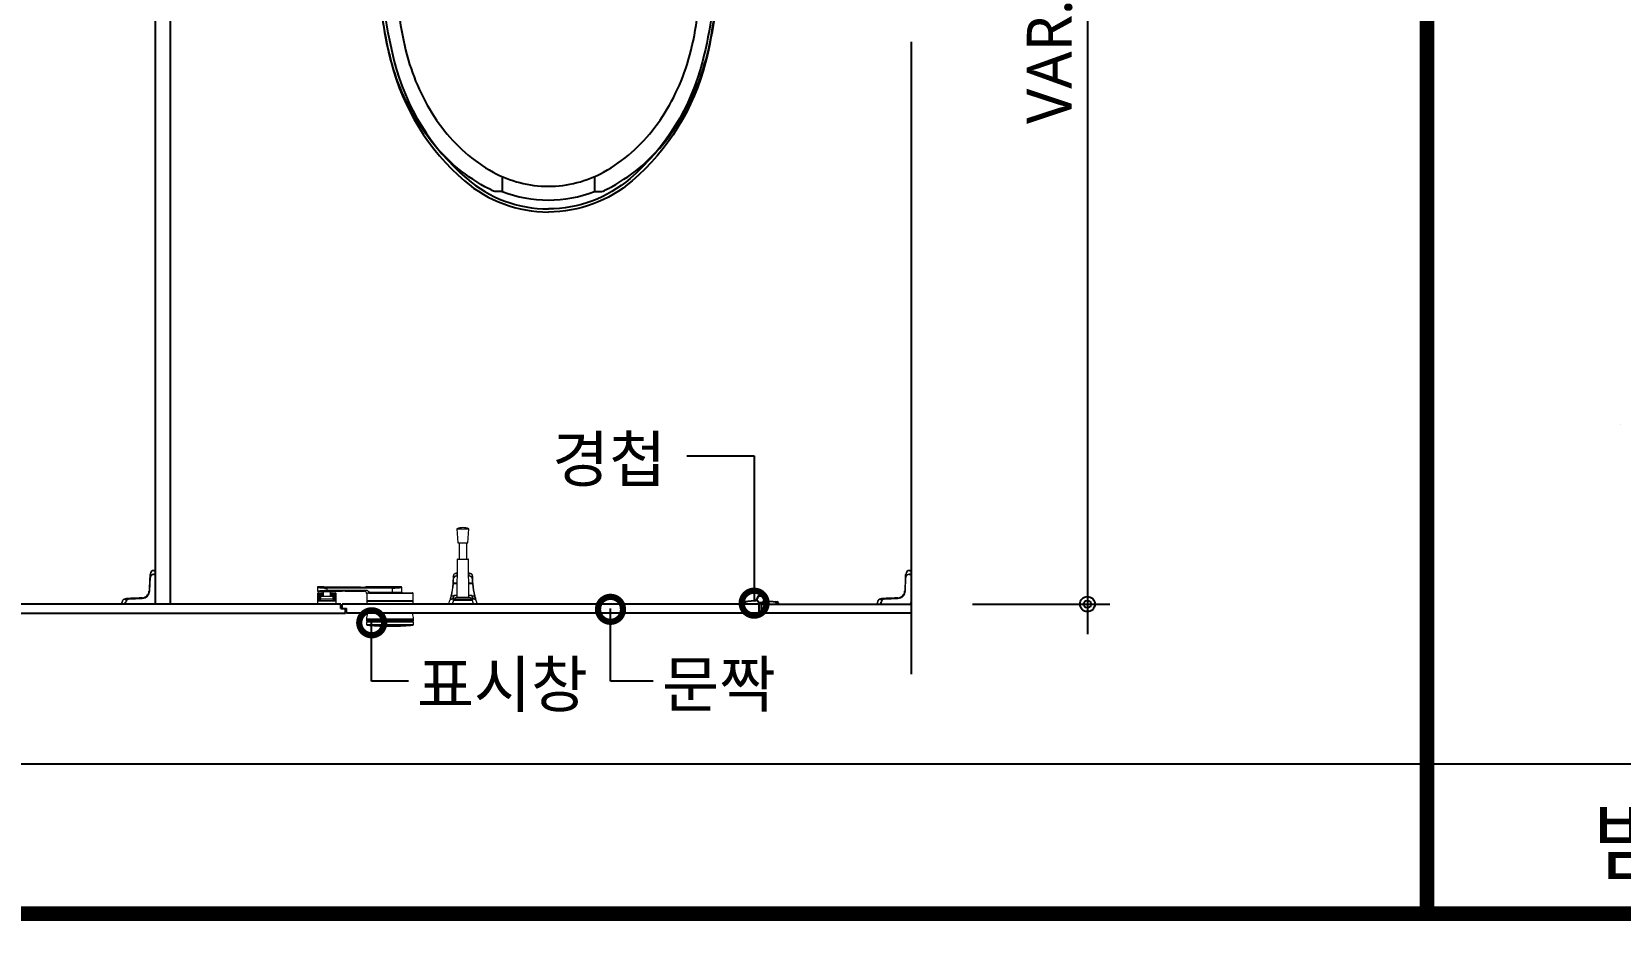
# Model space of a CAD drawing. Extents: x -256 to 8104, y -176 to 5714.
# Drawn here: x 3633 to 4694, y 2764 to 3359 of the extents above; entities that cross this region are included whole.
import ezdxf
from ezdxf.enums import TextEntityAlignment as Align

# ---------------------------------------------------------------- set-up
doc = ezdxf.new("R2010")
doc.units = 0
doc.header["$LTSCALE"] = 30
doc.layers.get('0').update_dxf_attribs({"linetype": 'CONTINUOUS'})
doc.layers.get('DEFPOINTS').update_dxf_attribs({"linetype": 'CONTINUOUS'})
for name, color, linetype in [('0_toilet', 6, 'CONTINUOUS'), ('DIM', 7, 'CONTINUOUS'), ('HAT', 8, 'CONTINUOUS'), ('TIT', 3, 'CONTINUOUS'), ('경첩', 4, 'CONTINUOUS'), ('문자', 3, 'CONTINUOUS'), ('부자재', 4, 'CONTINUOUS'), ('옷걸이', 4, 'CONTINUOUS'), ('잠금쇠(회전형)', 4, 'CONTINUOUS'), ('치수', 1, 'CONTINUOUS'), ('해치', 8, 'CONTINUOUS')]:
    doc.layers.add(name, color=color, linetype=linetype)
doc.styles.add('돋움', font='malgun.ttf')
doc.dimstyles.new('10', dxfattribs={"dimscale": 10, "dimtxt": 3, "dimasz": 1, "dimexe": 1.5, "dimexo": 2, "dimgap": 1, "dimtad": 1, "dimdec": 0, "dimlunit": 6, "dimtxsty": '돋움', "dimblk": 'DIMDOT', "dimcen": -1, "dimdle": 1.5, "dimclrt": 3, "dimazin": 3, "dimtfac": 1, "dimtdec": 0, "dimtix": 1, "dimtmove": 2, "dimatfit": 3, "dimldrblk": 'DIMDOT', "dimarcsym": 0})

# ---------------------------------------------------------------- blocks, each defined once
blk = doc.blocks.new('DIMDOT')
at = {"linetype": 'Continuous'}
blk.add_line((-2, 0), (2, 0), dxfattribs=at)
for radius in [0.5, 0.25]:
    blk.add_circle((0, 0), radius, dxfattribs=at)
blk = doc.blocks.new('*D885')
at = {"layer": 'DEFPOINTS', "color": 0}
for p in [(132596.8, -2988.8), (132596.8, -3713.8), (132693.7, -3713.8)]:
    blk.add_point(p, dxfattribs=at)
at = {"layer": 'DIM', "color": 0, "lineweight": -2, "ltscale": 10}
for p, q in [((132616.8, -2988.8), (132708.7, -2988.8)), ((132693.7, -2998.8), (132693.7, -3703.8)), ((132616.8, -3713.8), (132708.7, -3713.8))]:
    blk.add_line(p, q, dxfattribs=at)
at = {"layer": 'DIM', "color": 0, "lineweight": -2, "xscale": 10, "yscale": 10, "zscale": 10}
for p, rotation in [((132693.7, -2988.8), 90), ((132693.7, -3713.8), 270)]:
    blk.add_blockref('DIMDOT', p, dxfattribs=dict(at, rotation=rotation))
at = {"layer": 'DIM', "color": 3, "insert": (132668.5, -3351.3), "char_height": 30, "attachment_point": 5, "rotation": 90, "style": '돋움'}
blk.add_mtext('VAR.', dxfattribs=at)
blk = doc.blocks.new('_DOTSMALL')
at = {"color": 0, "linetype": 'ByBlock', "const_width": 0.5}
blk.add_lwpolyline([(-0.0625, 0, 1), (0.0625, 0, 1)], format="xyb", close=True, dxfattribs=at)
blk = doc.blocks.new('A$C63EC304E')
at = {"layer": '치수', "color": 1, "xscale": 2.5, "yscale": 2.5, "zscale": 2.5, "rotation": 234.3098741996962}
blk.add_blockref('_DOTSMALL', (0.312, 0.312), dxfattribs=at)
blk = doc.blocks.new('A$C2BC9653E')
at = {"layer": '치수', "xscale": 0.3333333333333333, "yscale": 0.3333333333333333, "zscale": 0.3333333333333333}
blk.add_blockref('A$C63EC304E', (0, 0), dxfattribs=at)
blk = doc.blocks.new('A$C7FC71301')
at = {"layer": '치수', "rotation": 180}
blk.add_blockref('A$C2BC9653E', (0.208, 0.208), dxfattribs=at)
blk = doc.blocks.new('A$C4A20372B')
at = {"layer": '치수'}
blk.add_blockref('A$C7FC71301', (0, 0), dxfattribs=at)
blk = doc.blocks.new('A$C566469F5')
at = {"layer": '치수'}
blk.add_blockref('A$C4A20372B', (0, 0), dxfattribs=at)
blk = doc.blocks.new('A$C7E317CD4')
at = {"layer": '해치', "xscale": 2, "yscale": 2, "zscale": 2}
blk.add_blockref('A$C566469F5', (0, 0), dxfattribs=at)
blk = doc.blocks.new('A$C601D7F27')
at = {"layer": '치수'}
blk.add_blockref('A$C7E317CD4', (0, 0), dxfattribs=at)
blk = doc.blocks.new('A$C38802C08')
at = {"layer": '치수'}
blk.add_blockref('A$C601D7F27', (0, 0), dxfattribs=at)
blk = doc.blocks.new('A$C10E41893')
at = {"layer": '부자재'}
for p, q in [((6.5, 0), (6.5, 196)), ((123.3, 196), (6.5, 196)), ((123.3, 192.5), (6.5, 192.5)), ((54.8, 0), (54.8, 177.5)), ((61.4, 0), (61.4, 177.5)), ((6.5, 0), (6.5, -196)), ((54.8, 0), (54.8, -177.5)), ((61.4, 0), (61.4, -177.5)), ((123.3, -192.5), (6.5, -192.5)), ((123.3, -196), (6.5, -196))]:
    blk.add_line(p, q, dxfattribs=at)
for points in [[(122.7, 196, -0.012538), (123.3, 196), (334.6, 190.3, -0.055395), (444.7, 175.1, -0.154276), (576.9, 93.3, -0.179504), (611.5, 0, -0.179504)], [(122.8, 192.5, -0.012538), (123.2, 192.5), (334.5, 186.8, -0.055395), (443.8, 171.7, -0.154276), (574.3, 91, -0.179504), (608, 0, -0.179504)], [(572, 51.4), (588.8, 51.4), (588.8, 59.6, 0.021185), (583.3, 70.7, 0.106084), (528.4, 133.7, 0.085733), (452.6, 172.4, 0.075373), (358.7, 186.6, 0.075373), (264.8, 172.4, 0.085733), (189, 133.7, 0.007337), (184.4, 130.1), (184.4, 122), (204.7, 122)], [(156.7, -72, 0.089162), (200.2, -118.7, 0.085733), (270.3, -154.5, 0.075373), (358.7, -167.9, 0.075373), (447.1, -154.5, 0.085733), (517.2, -118.7, 0.106084), (567, -61.6, 0.126931), (582.8, 0, 0.126931), (567, 61.6, 0.106084), (517.2, 118.7, 0.085733), (447.1, 154.5, 0.075373), (358.7, 167.9, 0.075373), (270.3, 154.5, 0.085733), (200.2, 118.7, 0.089162), (156.7, 72)], [(588.8, -51.4, 0.090214), (598.2, 0, 0.090214), (588.8, 51.4, 0.106084)], [(122.7, -196, 0.012538), (123.3, -196), (334.6, -190.3, 0.055395), (444.7, -175.1, 0.154276), (576.9, -93.3, 0.179504), (611.5, 0, 0.179504)], [(122.8, -192.5, 0.012538), (123.2, -192.5), (334.5, -186.8, 0.055395), (443.8, -171.7, 0.154276), (574.3, -91, 0.179504), (608, 0, 0.179504)], [(572, -51.4), (588.8, -51.4), (588.8, -59.6, -0.021185), (583.3, -70.7, -0.106084), (528.4, -133.7, -0.085733), (452.6, -172.4, -0.075373), (358.7, -186.6, -0.075373), (264.8, -172.4, -0.085733), (189, -133.7, -0.007337), (184.4, -130.1), (184.4, -122), (204.7, -122)]]:
    blk.add_lwpolyline(points, format="xyb", dxfattribs=at)
blk.add_lwpolyline([(138, -60.8), (119.3, -60.8), (119.3, -79.5), (156.7, -79.5), (156.7, -60.8), (138, -60.8), (147.3, -60.8), (147.3, 60.8), (138, 60.8), (156.7, 60.8), (156.7, 79.5), (119.3, 79.5), (119.3, 60.8), (138, 60.8), (138, -60.8), (119.3, -60.8)], dxfattribs=at)
for centre, start, end in [((39.8, 177.5), 0, 90), ((46.4, 177.5), 0, 90), ((39.8, -177.5), 270, 0), ((46.4, -177.5), 270, 0)]:
    blk.add_arc(centre, 15, start, end, dxfattribs=at)
blk = doc.blocks.new('CRAYON_33', base_point=(128355.6, -6689.9))
at = {"layer": '해치'}
h = blk.add_hatch(dxfattribs=at)
h.set_pattern_fill('AR-CONC', color=256, style=0)
h.set_pattern_definition([(50, (131595.11, -5125.81), (182.185, -15.939), [19.05, -209.55]), (355, (131595.11, -5125.81), (-35.243, 191.057), [15.24, -167.64]), (100.451, (131610.3, -5127.14), (146.943, 175.117), [16.19, -178.09]), (46.184, (131595.1, -5075.01), (271.079, -42.042), [28.575, -314.325]), (96.636, (131617.7, -5078.52), (237.404, 247.426), [24.285, -267.135]), (351.184, (131595.1, -5075), (237.405, 247.425), [22.86, -251.46]), (21, (131620.51, -5087.71), (151.615, -102.2655), [19.05, -209.55]), (326, (131620.51, -5087.71), (61.802, 184.188), [15.24, -167.64]), (71.4514, (131633.15, -5096.23), (213.416, 81.923), [16.19, -178.09]), (37.5, (131595.11, -5125.81), (3.0886, 84.555), [0, -165.608, 0, -170.18, 0, -168.275]), (7.5, (131595.11, -5125.81), (66.8197, 100.1806), [0, -97.028, 0, -161.798, 0, -64.135]), (327.5, (131538.47, -5125.81), (135.5906, -5.7287), [0, -63.5, 0, -198.12, 0, -262.89]), (317.5, (131513.07, -5125.81), (148.129, 25.4265), [0, -82.55, 0, -131.572, 0, -186.69])])
h.paths.add_polyline_path([(134074.7, -3692.1), (134074.7, -3589.1), (133024.5, -3589.1), (133024.5, -3692.1)])
blk.add_line((132575.8, -3338), (132575.8, -3760.5))
at = {"color": 8}
for p, q in [((130839.7, -3820.6), (132802.3, -3820.6)), ((132802.3, -3820.6), (134187.5, -3820.6))]:
    blk.add_line(p, q, dxfattribs=at)
at = {"color": 8, "const_width": 10}
for points in [[(132920.7, -3920.6), (132920.7, -1151.5)], [(128403, -3920.6), (134187.5, -3920.6)]]:
    blk.add_lwpolyline(points, dxfattribs=at)
at = {"layer": '0_toilet'}
for p, q in [((132070.7, -2988.8), (132070.7, -3713.8)), ((132080.8, -3713.8), (132080.8, -2988.8)), ((132194.8, -3713.8), (131965.8, -3713.8)), ((132194.8, -3716.8), (132194.8, -3713.8)), ((132474.4, -3713.8), (132195.5, -3713.8)), ((132195.5, -3716.8), (132195.5, -3713.8)), ((132474.4, -3719.8), (132474.4, -3713.8)), ((132475.9, -3713.8), (132575.8, -3713.8)), ((132475.9, -3719.8), (132475.9, -3713.8)), ((131965.8, -3719.8), (132197.8, -3719.8)), ((132194.8, -3716.8), (132198.5, -3716.8)), ((132197.8, -3719.8), (132197.8, -3716.8)), ((132198.5, -3719.8), (132198.5, -3716.8)), ((132474.4, -3719.8), (132198.5, -3719.8)), ((132575.8, -3719.8), (132475.9, -3719.8))]:
    blk.add_line(p, q, dxfattribs=at)
at = {"layer": '경첩', "color": 4, "linetype": 'Continuous', "lineweight": 15}
for p, q in [((132067, -3694.6), (132066.8, -3697.3)), ((132067, -3694.6), (132067.2, -3694.9)), ((132067.3, -3693.5), (132067.1, -3696)), ((132067.1, -3694), (132067.2, -3694.2)), ((132067.4, -3695), (132067.5, -3693.5)), ((132069.5, -3693.8), (132069.5, -3693.7)), ((132069.5, -3693.7), (132070.7, -3693.7)), ((132069.5, -3693.8), (132069.5, -3694)), ((132070.7, -3693.8), (132069.5, -3693.8)), ((132069.5, -3694), (132070.7, -3694)), ((132069.6, -3691.5), (132069.6, -3691.3)), ((132070.7, -3691.3), (132069.6, -3691.3)), ((132069.6, -3691.5), (132070.7, -3691.5)), ((132070.7, -3691.5), (132070.7, -3691.3)), ((132070.7, -3693.7), (132070.7, -3691.5)), ((132070.7, -3694), (132070.7, -3693.8)), ((132070.7, -3694), (132070.7, -3712.3)), ((132572, -3694.6), (132571.9, -3697.3)), ((132572, -3694.6), (132572.2, -3694.9)), ((132572.1, -3694), (132572.3, -3694.2)), ((132572.3, -3693.5), (132572.2, -3696)), ((132572.5, -3695), (132572.6, -3693.5)), ((132574.5, -3693.8), (132574.5, -3693.7)), ((132574.5, -3693.7), (132575.8, -3693.7)), ((132574.5, -3693.8), (132574.5, -3694)), ((132575.8, -3693.8), (132574.5, -3693.8)), ((132574.5, -3694), (132575.8, -3694)), ((132574.7, -3691.5), (132574.7, -3691.3)), ((132575.8, -3691.3), (132574.7, -3691.3)), ((132574.7, -3691.5), (132575.8, -3691.5)), ((132575.8, -3691.5), (132575.8, -3691.3)), ((132575.8, -3693.7), (132575.8, -3691.5)), ((132575.8, -3694), (132575.8, -3693.8)), ((132575.8, -3694), (132575.8, -3712.3)), ((132066.6, -3702.9), (132066.5, -3703.8)), ((132066.5, -3703.8), (132066.8, -3704.1)), ((132066.5, -3703.8), (132066.5, -3703.9)), ((132066.5, -3703.9), (132066.8, -3704.2)), ((132066.5, -3703.9), (132066.5, -3704.3)), ((132066.5, -3704.3), (132066.7, -3704.5)), ((132066.5, -3704.3), (132066.5, -3704.4)), ((132066.5, -3704.4), (132066.7, -3704.6)), ((132066.5, -3704.4), (132066.5, -3705)), ((132066.5, -3705.3), (132066.7, -3705.5)), ((132066.7, -3699.4), (132066.6, -3702.2)), ((132066.6, -3702.2), (132066.8, -3702.5)), ((132066.6, -3702.2), (132066.8, -3702.5)), ((132066.6, -3702.2), (132066.6, -3702.7)), ((132066.6, -3702.7), (132066.8, -3702.9)), ((132066.6, -3702.9), (132066.8, -3703.1)), ((132067.1, -3696), (132066.7, -3705)), ((132066.7, -3699.4), (132067, -3699.6)), ((132066.8, -3697.3), (132067.1, -3697.6)), ((132066.8, -3698), (132067, -3698.2)), ((132066.8, -3698.3), (132067, -3698.6)), ((132066.8, -3698.3), (132066.8, -3699)), ((132066.8, -3699), (132067, -3699.3)), ((132067, -3705), (132067.4, -3696)), ((132571.6, -3704.4), (132571.5, -3705)), ((132571.5, -3705.3), (132571.7, -3705.5)), ((132571.7, -3702.2), (132571.6, -3702.7)), ((132571.6, -3702.7), (132571.9, -3702.9)), ((132571.6, -3702.9), (132571.9, -3703.1)), ((132571.6, -3702.9), (132571.6, -3703.8)), ((132571.6, -3703.8), (132571.8, -3704.1)), ((132571.6, -3703.8), (132571.6, -3703.9)), ((132571.6, -3703.9), (132571.8, -3704.2)), ((132571.6, -3703.9), (132571.6, -3704.3)), ((132571.6, -3704.3), (132571.8, -3704.5)), ((132571.6, -3704.3), (132571.6, -3704.4)), ((132571.6, -3704.4), (132571.8, -3704.6)), ((132571.8, -3699.4), (132571.7, -3702.2)), ((132571.7, -3702.2), (132571.9, -3702.5)), ((132571.7, -3702.2), (132571.9, -3702.5)), ((132572.2, -3696), (132571.8, -3705)), ((132571.8, -3698), (132572.1, -3698.2)), ((132571.8, -3698.3), (132572.1, -3698.6)), ((132571.8, -3698.3), (132571.8, -3699)), ((132571.8, -3699), (132572, -3699.3)), ((132571.8, -3699.4), (132572, -3699.6)), ((132571.9, -3697.3), (132572.1, -3697.6)), ((132572, -3705), (132572.4, -3696)), ((132048.5, -3712.7), (132048.2, -3712.7)), ((132048.2, -3712.7), (132048.2, -3713.8)), ((132048.2, -3713.8), (132048.5, -3713.8)), ((132048.5, -3713.8), (132048.5, -3712.7)), ((132048.5, -3713.8), (132050.6, -3713.8)), ((132053, -3710.2), (132050.5, -3710.3)), ((132050.5, -3710.6), (132051.9, -3710.5)), ((132050.6, -3713.8), (132050.6, -3712.5)), ((132050.6, -3712.5), (132050.7, -3712.5)), ((132050.7, -3712.5), (132051, -3712.5)), ((132050.7, -3712.5), (132050.7, -3713.8)), ((132050.7, -3713.8), (132051, -3713.8)), ((132051, -3710.1), (132051.1, -3710)), ((132051, -3710.1), (132051.1, -3710.3)), ((132051, -3713.8), (132051, -3712.5)), ((132069.2, -3713.8), (132051, -3713.8)), ((132054.3, -3709.9), (132051.1, -3710)), ((132062, -3709.8), (132053, -3710.2)), ((132053, -3710.4), (132062, -3710)), ((132054.3, -3709.9), (132054.5, -3710.1)), ((132055, -3709.9), (132055.2, -3710.1)), ((132055.3, -3709.8), (132055.5, -3710.1)), ((132058.7, -3709.7), (132056, -3709.8)), ((132056, -3709.8), (132056.2, -3710)), ((132058.7, -3709.7), (132058.9, -3709.9)), ((132059.3, -3709.6), (132059.6, -3709.9)), ((132059.7, -3709.6), (132059.9, -3709.9)), ((132061.7, -3709.5), (132060.4, -3709.6)), ((132060.4, -3709.6), (132060.6, -3709.8)), ((132061.7, -3709.5), (132061.9, -3709.8)), ((132061.9, -3709.5), (132061.7, -3709.5)), ((132063, -3709.4), (132063.2, -3709.6)), ((132063.5, -3709.2), (132063.7, -3709.4)), ((132063.7, -3709.1), (132063.9, -3709.3)), ((132064.2, -3708.8), (132064.4, -3709)), ((132064.4, -3708.7), (132064.6, -3708.9)), ((132065.5, -3707.7), (132065.7, -3707.8)), ((132065.6, -3707.5), (132065.8, -3707.6)), ((132065.9, -3707), (132066.1, -3707.2)), ((132066, -3706.8), (132066.2, -3707)), ((132066.2, -3706.4), (132066.4, -3706.6)), ((132066.6, -3706.1), (132066.3, -3705.9)), ((132066.4, -3705.5), (132066.6, -3705.7)), ((132066.4, -3705.9), (132066.6, -3706.1)), ((132553.5, -3712.7), (132553.3, -3712.7)), ((132553.3, -3712.7), (132553.3, -3713.8)), ((132553.3, -3713.8), (132553.5, -3713.8)), ((132553.5, -3713.8), (132553.5, -3712.7)), ((132553.5, -3713.8), (132555.7, -3713.8)), ((132558, -3710.2), (132555.5, -3710.3)), ((132555.5, -3710.6), (132557, -3710.5)), ((132555.7, -3713.8), (132555.7, -3712.5)), ((132555.7, -3712.5), (132555.8, -3712.5)), ((132555.8, -3712.5), (132556, -3712.5)), ((132555.8, -3712.5), (132555.8, -3713.8)), ((132555.8, -3713.8), (132556, -3713.8)), ((132556, -3710.1), (132556.1, -3710)), ((132556, -3710.1), (132556.2, -3710.3)), ((132556, -3713.8), (132556, -3712.5)), ((132574.3, -3713.8), (132556, -3713.8)), ((132559.3, -3709.9), (132556.1, -3710)), ((132567, -3709.8), (132558, -3710.2)), ((132558, -3710.4), (132567, -3710)), ((132559.3, -3709.9), (132559.6, -3710.1)), ((132560, -3709.9), (132560.2, -3710.1)), ((132560.3, -3709.8), (132560.6, -3710.1)), ((132563.7, -3709.7), (132561, -3709.8)), ((132561, -3709.8), (132561.3, -3710)), ((132563.7, -3709.7), (132564, -3709.9)), ((132564.4, -3709.6), (132564.6, -3709.9)), ((132564.7, -3709.6), (132565, -3709.9)), ((132566.8, -3709.5), (132565.4, -3709.6)), ((132565.4, -3709.6), (132565.6, -3709.8)), ((132566.8, -3709.5), (132567, -3709.8)), ((132567, -3709.5), (132566.8, -3709.5)), ((132568, -3709.4), (132568.2, -3709.6)), ((132568.5, -3709.2), (132568.7, -3709.4)), ((132568.8, -3709.1), (132569, -3709.3)), ((132569.2, -3708.8), (132569.4, -3709)), ((132569.5, -3708.7), (132569.6, -3708.9)), ((132570.5, -3707.7), (132570.7, -3707.8)), ((132570.7, -3707.5), (132570.9, -3707.6)), ((132571, -3707), (132571.1, -3707.2)), ((132571.1, -3706.8), (132571.3, -3707)), ((132571.2, -3706.4), (132571.4, -3706.6)), ((132571.6, -3706.1), (132571.4, -3705.9)), ((132571.4, -3705.9), (132571.6, -3706.1)), ((132571.5, -3705.5), (132571.7, -3705.7))]:
    blk.add_line(p, q, dxfattribs=at)
at = {"layer": '경첩', "color": 4, "linetype": 'Continuous', "lineweight": 15, "flags": 128}
for points in [[(132067, -3694.1), (132067, -3694.1), (132067, -3694.1), (132067, -3694.1), (132067, -3694.1), (132067.1, -3694), (132067.1, -3694), (132067.1, -3694), (132067.1, -3694)], [(132067, -3694.1), (132067, -3694.2), (132067, -3694.3), (132067, -3694.5), (132067, -3694.6)], [(132067.5, -3693.5), (132067.5, -3693.5), (132067.4, -3693.5), (132067.4, -3693.5), (132067.3, -3693.5), (132067.3, -3693.5), (132067.3, -3693.5), (132067.3, -3693.5), (132067.3, -3693.5)], [(132572, -3694.1), (132572.1, -3694.1), (132572.1, -3694.1), (132572.1, -3694.1), (132572.1, -3694.1), (132572.1, -3694), (132572.1, -3694), (132572.1, -3694), (132572.1, -3694)], [(132572, -3694.1), (132572, -3694.2), (132572, -3694.3), (132572, -3694.5), (132572, -3694.6)], [(132572.6, -3693.5), (132572.5, -3693.5), (132572.5, -3693.5), (132572.4, -3693.5), (132572.4, -3693.5), (132572.4, -3693.5), (132572.3, -3693.5), (132572.3, -3693.5), (132572.3, -3693.5)], [(132066.5, -3705.3), (132066.4, -3705.4), (132066.4, -3705.5)], [(132066.6, -3702.2), (132066.6, -3702.2), (132066.6, -3702.2)], [(132066.6, -3702.7), (132066.6, -3702.7), (132066.6, -3702.8), (132066.6, -3702.9)], [(132066.7, -3705), (132066.7, -3705), (132066.7, -3705), (132066.8, -3705), (132066.8, -3705), (132066.8, -3705), (132066.9, -3705), (132066.9, -3705), (132067, -3705)], [(132066.8, -3697.3), (132066.8, -3697.5), (132066.8, -3697.6), (132066.8, -3697.7), (132066.8, -3697.8), (132066.8, -3697.9), (132066.8, -3698), (132066.8, -3698), (132066.8, -3698)], [(132067.1, -3696), (132067.1, -3696), (132067.2, -3696), (132067.2, -3696), (132067.2, -3696), (132067.3, -3696), (132067.3, -3696), (132067.3, -3696), (132067.4, -3696)], [(132571.5, -3705.3), (132571.5, -3705.4), (132571.5, -3705.5)], [(132571.6, -3702.7), (132571.6, -3702.7), (132571.6, -3702.8), (132571.6, -3702.9)], [(132571.7, -3702.2), (132571.7, -3702.2), (132571.7, -3702.2)], [(132571.9, -3697.3), (132571.9, -3697.5), (132571.9, -3697.6), (132571.9, -3697.7), (132571.9, -3697.8), (132571.9, -3697.9), (132571.9, -3698), (132571.8, -3698), (132571.8, -3698)], [(132571.8, -3705), (132571.8, -3705), (132571.8, -3705), (132571.8, -3705), (132571.8, -3705), (132571.9, -3705), (132571.9, -3705), (132572, -3705), (132572, -3705)], [(132572.2, -3696), (132572.2, -3696), (132572.2, -3696), (132572.2, -3696), (132572.3, -3696), (132572.3, -3696), (132572.3, -3696), (132572.4, -3696), (132572.4, -3696)], [(132050.5, -3710.6), (132050.5, -3710.5), (132050.5, -3710.5), (132050.5, -3710.4), (132050.5, -3710.4), (132050.5, -3710.4), (132050.5, -3710.3), (132050.5, -3710.3), (132050.5, -3710.3)], [(132053, -3710.2), (132053, -3710.2), (132053, -3710.2), (132053, -3710.2), (132053, -3710.3), (132053, -3710.3), (132053, -3710.3), (132053, -3710.4), (132053, -3710.4)], [(132055, -3709.9), (132054.9, -3709.9), (132054.9, -3709.9), (132054.8, -3709.9), (132054.8, -3709.9), (132054.7, -3709.9), (132054.5, -3709.9), (132054.4, -3709.9), (132054.3, -3709.9)], [(132056, -3709.8), (132055.9, -3709.8), (132055.7, -3709.8), (132055.6, -3709.8), (132055.5, -3709.8), (132055.5, -3709.8), (132055.4, -3709.8), (132055.3, -3709.8), (132055.3, -3709.8), (132055.3, -3709.8)], [(132059.3, -3709.6), (132059.3, -3709.6), (132059.3, -3709.6), (132059.2, -3709.6), (132059.1, -3709.7), (132059, -3709.7), (132058.9, -3709.7), (132058.8, -3709.7), (132058.7, -3709.7)], [(132060.4, -3709.6), (132060.2, -3709.6), (132060.1, -3709.6), (132060, -3709.6), (132059.9, -3709.6), (132059.8, -3709.6), (132059.7, -3709.6), (132059.7, -3709.6), (132059.7, -3709.6)], [(132062, -3709.8), (132062, -3709.8), (132062, -3709.8), (132062, -3709.8), (132062, -3709.8), (132062, -3709.9), (132062, -3709.9), (132062, -3710), (132062, -3710)], [(132066.4, -3705.9), (132066.4, -3705.9), (132066.4, -3705.9)], [(132555.5, -3710.6), (132555.5, -3710.5), (132555.5, -3710.5), (132555.5, -3710.4), (132555.5, -3710.4), (132555.5, -3710.4), (132555.5, -3710.3), (132555.5, -3710.3), (132555.5, -3710.3)], [(132558, -3710.2), (132558, -3710.2), (132558, -3710.2), (132558, -3710.2), (132558, -3710.3), (132558, -3710.3), (132558, -3710.3), (132558, -3710.4), (132558, -3710.4)], [(132560, -3709.9), (132560, -3709.9), (132560, -3709.9), (132559.9, -3709.9), (132559.8, -3709.9), (132559.7, -3709.9), (132559.6, -3709.9), (132559.5, -3709.9), (132559.3, -3709.9)], [(132561, -3709.8), (132560.9, -3709.8), (132560.8, -3709.8), (132560.7, -3709.8), (132560.6, -3709.8), (132560.5, -3709.8), (132560.4, -3709.8), (132560.4, -3709.8), (132560.4, -3709.8), (132560.3, -3709.8)], [(132564.4, -3709.6), (132564.4, -3709.6), (132564.3, -3709.6), (132564.3, -3709.6), (132564.2, -3709.7), (132564.1, -3709.7), (132564, -3709.7), (132563.9, -3709.7), (132563.7, -3709.7)], [(132565.4, -3709.6), (132565.3, -3709.6), (132565.1, -3709.6), (132565, -3709.6), (132564.9, -3709.6), (132564.8, -3709.6), (132564.8, -3709.6), (132564.7, -3709.6), (132564.7, -3709.6)], [(132567, -3709.8), (132567, -3709.8), (132567, -3709.8), (132567, -3709.8), (132567, -3709.8), (132567, -3709.9), (132567, -3709.9), (132567, -3710), (132567, -3710)], [(132571.4, -3705.9), (132571.4, -3705.9), (132571.4, -3705.9)]]:
    blk.add_lwpolyline(points, dxfattribs=at)
at = {"layer": '경첩', "color": 4, "linetype": 'Continuous', "lineweight": 15}
for centre, radius, start, end in [((132069.5, -3696.1), 2.35, 90, 177.3017), ((132069.6, -3693.6), 2.35, 90, 177.3017), ((132069.5, -3696.1), 2.1, 90, 177.3017), ((132069.6, -3693.6), 2.1, 90, 177.3017), ((132574.5, -3696.1), 2.35, 90, 177.3017), ((132574.7, -3693.6), 2.35, 90, 177.3017), ((132574.5, -3696.1), 2.1, 90, 177.3017), ((132574.7, -3693.6), 2.1, 90, 177.3017), ((132061.7, -3704.8), 5.25, 272.6983, 357.3017), ((132061.7, -3704.8), 5, 272.6983, 357.3017), ((132061.7, -3704.8), 4.75, 354.0912, 357.3017), ((132566.8, -3704.8), 5.25, 272.6983, 357.3017), ((132566.8, -3704.8), 5, 272.6983, 357.3017), ((132566.8, -3704.8), 4.75, 354.0912, 357.3017), ((132050.6, -3712.7), 2.35, 92.6983, 180), ((132050.6, -3712.7), 2.1, 92.6983, 180), ((132053.1, -3712.5), 2.35, 92.6983, 180), ((132053.1, -3712.5), 2.1, 92.6983, 180), ((132061.7, -3704.8), 4.75, 272.6983, 285), ((132061.7, -3704.8), 4.75, 284.9998, 291.7506), ((132061.7, -3704.8), 4.75, 294.9948, 301.2998), ((132061.7, -3704.8), 4.75, 301.2991, 304.3858), ((132061.7, -3704.8), 4.75, 304.3849, 322.5608), ((132061.7, -3704.8), 4.75, 322.5612, 325.6145), ((132061.7, -3704.8), 4.75, 325.6151, 331.8264), ((132061.7, -3704.8), 4.75, 335.0052, 340.234), ((132061.7, -3704.8), 4.75, 340.234, 346.7569), ((132061.7, -3704.8), 4.75, 346.8377, 351.3944), ((132069.2, -3712.3), 1.5, 270, 0), ((132555.6, -3712.7), 2.35, 92.6983, 180), ((132555.6, -3712.7), 2.1, 92.6983, 180), ((132558.1, -3712.5), 2.35, 92.6983, 180), ((132558.1, -3712.5), 2.1, 92.6983, 180), ((132566.8, -3704.8), 4.75, 272.6983, 285), ((132566.8, -3704.8), 4.75, 284.9998, 291.7506), ((132566.8, -3704.8), 4.75, 294.9948, 301.2998), ((132566.8, -3704.8), 4.75, 301.2991, 304.3858), ((132566.8, -3704.8), 4.75, 304.3849, 322.5608), ((132566.8, -3704.8), 4.75, 322.5612, 325.6145), ((132566.8, -3704.8), 4.75, 325.6151, 331.8264), ((132566.8, -3704.8), 4.75, 335.0052, 340.234), ((132566.8, -3704.8), 4.75, 340.234, 346.7569), ((132566.8, -3704.8), 4.75, 346.8377, 351.3944), ((132574.3, -3712.3), 1.5, 270, 0)]:
    blk.add_arc(centre, radius, start, end, dxfattribs=at)
at = {"layer": '부자재'}
for p, q in [((132463.7, -3712.9), (132463.7, -3713.8)), ((132474.4, -3713.8), (132463.7, -3713.8)), ((132471.5, -3711.7), (132464.3, -3712.2)), ((132465, -3712.7), (132465, -3713.8)), ((132475.2, -3713.2), (132475.2, -3714)), ((132475.4, -3714), (132475.2, -3714)), ((132475.4, -3713.2), (132475.4, -3714)), ((132475.9, -3713.8), (132486.9, -3713.8)), ((132475.9, -3713.8), (132475.9, -3713.8)), ((132478.2, -3711.6), (132486.3, -3712.2)), ((132485.6, -3712.7), (132485.6, -3713.8)), ((132486.9, -3712.9), (132486.9, -3713.8))]:
    blk.add_line(p, q, dxfattribs=at)
at = {"layer": '부자재', "color": 1}
blk.add_circle((132475.3, -3710.6), 2.34, dxfattribs=at)
at = {"layer": '부자재'}
for centre, radius, start, end in [((132464.4, -3712.9), 0.7, 101.7765, 181.6712), ((132465.8, -3712.9), 0.884, 113.4077, 164.5497), ((132471.4, -3710.4), 1.29, 272.9231, 352.4724), ((132475.3, -3710.6), 2.62, 270, 180), ((132475.7, -3714.8), 1.65, 102.5267, 141.5475), ((132474.9, -3714.8), 1.65, 43.1003, 77.4733), ((132475.4, -3710.9), 2.86, 280.084, 345.9792), ((132479.2, -3710.4), 1.29, 187.5276, 267.0769), ((132484.8, -3712.9), 0.884, 15.4503, 67.3004), ((132486.2, -3712.9), 0.7, 358.3288, 78.2235)]:
    blk.add_arc(centre, radius, start, end, dxfattribs=at)
at = {"layer": '옷걸이', "lineweight": 15}
for p, q in [((132272.3, -3663.4), (132273, -3672.9)), ((132272.3, -3663.4), (132280.3, -3663.4)), ((132273, -3672.9), (132279.5, -3672.9)), ((132273.8, -3672.9), (132273.8, -3683.8)), ((132278.8, -3683.8), (132278.8, -3672.9)), ((132279.5, -3672.9), (132280.3, -3663.4)), ((132272.5, -3684), (132272.3, -3709.3)), ((132280, -3684), (132272.5, -3684)), ((132272.8, -3683.8), (132276.3, -3683.8)), ((132276.3, -3683.8), (132279.8, -3683.8)), ((132280.3, -3709.3), (132280, -3684)), ((132272.5, -3693.2), (132272.4, -3693.2)), ((132272.4, -3693.2), (132272.4, -3693.3)), ((132272.5, -3693.3), (132272.4, -3693.3)), ((132272.4, -3694.8), (132272.4, -3695.1)), ((132272.4, -3694.8), (132272.5, -3694.8)), ((132280.2, -3693.2), (132280.1, -3693.2)), ((132280.2, -3693.3), (132280.1, -3693.3)), ((132280.1, -3694.8), (132280.2, -3694.8)), ((132280.2, -3693.2), (132280.2, -3693.3)), ((132280.2, -3694.8), (132280.2, -3695.1)), ((132270, -3699.5), (132272.4, -3699.5)), ((132272.4, -3700.3), (132270, -3700.3)), ((132272.5, -3695.1), (132272.4, -3695.1)), ((132280.2, -3695.1), (132280.1, -3695.1)), ((132280.2, -3699.5), (132282.6, -3699.5)), ((132282.6, -3700.3), (132280.2, -3700.3)), ((132266.8, -3713.8), (132267.6, -3711.2)), ((132269.2, -3713.8), (132266.8, -3713.8)), ((132267.6, -3711.2), (132267.6, -3711.2)), ((132267.6, -3711.2), (132267.6, -3711.2)), ((132268.6, -3710.4), (132268.5, -3710.5)), ((132270, -3708.4), (132268.6, -3708.4)), ((132270, -3708.4), (132268.6, -3708.4)), ((132268.6, -3710.5), (132268.6, -3710.5)), ((132284, -3710.5), (132268.6, -3710.5)), ((132270, -3711.3), (132269.2, -3713.8)), ((132283.4, -3713.8), (132269.2, -3713.8)), ((132270, -3708.9), (132270, -3708.4)), ((132270, -3711.3), (132270, -3710.6)), ((132270, -3710.6), (132282.6, -3710.6)), ((132282.6, -3711.3), (132270, -3711.3)), ((132281.1, -3709.3), (132271.5, -3709.3)), ((132284, -3708.4), (132282.6, -3708.4)), ((132282.6, -3708.4), (132282.6, -3708.9)), ((132284, -3708.4), (132282.6, -3708.4)), ((132282.6, -3711.3), (132282.6, -3710.6)), ((132283.4, -3713.8), (132282.6, -3711.3)), ((132285.8, -3713.8), (132283.4, -3713.8)), ((132284.1, -3710.5), (132284, -3710.4)), ((132284.1, -3710.5), (132284, -3710.4)), ((132284, -3710.5), (132284, -3710.5)), ((132285, -3711.2), (132285.8, -3713.8)), ((132285, -3711.2), (132285, -3711.2)), ((132285, -3711.2), (132285, -3711.2))]:
    blk.add_line(p, q, dxfattribs=at)
at = {"layer": '옷걸이', "lineweight": 15, "flags": 128}
for points in [[(132272.4, -3693.2), (132272.3, -3693.2), (132272, -3693.2), (132271.7, -3693.2), (132271.3, -3693.3), (132271, -3693.4), (132270.8, -3693.6), (132270.5, -3693.7), (132270.3, -3693.9), (132270.1, -3694.1), (132270, -3694.3), (132269.9, -3694.5), (132269.9, -3694.8), (132269.9, -3694.8)], [(132272.4, -3693.3), (132271.9, -3693.3), (132271.5, -3693.3), (132271.2, -3693.5), (132270.8, -3693.6), (132270.5, -3693.8), (132270.2, -3694), (132270.1, -3694.3), (132269.9, -3694.5), (132269.9, -3694.8), (132269.9, -3694.9)], [(132269.9, -3696.4), (132269.9, -3696.1), (132270, -3695.9), (132270.2, -3695.6), (132270.4, -3695.4), (132270.7, -3695.2), (132271.1, -3695), (132271.4, -3694.9), (132271.8, -3694.8), (132272.4, -3694.8)], [(132282.7, -3694.9), (132282.7, -3694.9), (132282.7, -3694.6), (132282.6, -3694.4), (132282.5, -3694.2), (132282.4, -3694), (132282.2, -3693.8), (132282, -3693.6), (132281.7, -3693.5), (132281.4, -3693.4), (132281.1, -3693.3), (132280.8, -3693.2), (132280.5, -3693.2), (132280.2, -3693.2)], [(132282.7, -3694.9), (132282.7, -3694.6), (132282.6, -3694.4), (132282.4, -3694.1), (132282.2, -3693.9), (132281.9, -3693.7), (132281.6, -3693.5), (132281.2, -3693.4), (132280.8, -3693.3), (132280.3, -3693.3), (132280.2, -3693.3)], [(132280.2, -3694.8), (132280.6, -3694.8), (132281, -3694.9), (132281.4, -3695), (132281.8, -3695.1), (132282.1, -3695.3), (132282.3, -3695.5), (132282.5, -3695.8), (132282.7, -3696), (132282.7, -3696.4)], [(132269.7, -3700.2), (132269.7, -3700.2), (132269.7, -3700.2), (132269.8, -3700.2), (132269.8, -3700.3), (132269.8, -3700.3), (132269.9, -3700.3), (132269.9, -3700.3), (132270, -3700.3)], [(132272.4, -3695.1), (132271.9, -3695.2), (132271.5, -3695.2), (132271.2, -3695.4), (132270.9, -3695.5), (132270.6, -3695.7), (132270.4, -3695.9), (132270.3, -3696.1), (132270.2, -3696.3), (132270.1, -3696.6)], [(132282.5, -3696.6), (132282.4, -3696.3), (132282.3, -3696), (132282.1, -3695.8), (132281.9, -3695.6), (132281.6, -3695.5), (132281.3, -3695.3), (132281, -3695.2), (132280.6, -3695.2), (132280.2, -3695.1)], [(132282.9, -3700.2), (132282.9, -3700.2), (132282.9, -3700.2), (132282.8, -3700.2), (132282.8, -3700.3), (132282.8, -3700.3), (132282.7, -3700.3), (132282.7, -3700.3), (132282.6, -3700.3)], [(132268.4, -3708.6), (132268.4, -3708.6), (132268.4, -3708.6)], [(132268.6, -3710.4), (132268.5, -3710.5), (132268.5, -3710.5)], [(132268.6, -3708.4), (132268.6, -3708.4), (132268.6, -3708.4)], [(132268.6, -3710.4), (132268.6, -3710.5), (132268.6, -3710.5)], [(132268.6, -3710.4), (132268.6, -3710.4), (132268.6, -3710.4)], [(132270.8, -3710.5), (132270.4, -3710.5), (132270.1, -3710.5), (132270.1, -3710.4), (132270.2, -3710.4), (132270.4, -3710.4), (132270.6, -3710.3)], [(132272.3, -3708), (132271.7, -3708), (132270.5, -3708.1)], [(132282.1, -3708.1), (132280.5, -3708), (132280.3, -3708)], [(132282, -3710.3), (132282.3, -3710.4), (132282.5, -3710.4), (132282.5, -3710.4), (132282.3, -3710.5), (132282, -3710.5), (132281.5, -3710.5)], [(132284, -3710.5), (132284, -3710.5), (132284, -3710.4)], [(132284, -3710.4), (132284, -3710.4), (132284, -3710.4)]]:
    blk.add_lwpolyline(points, dxfattribs=at)
at = {"layer": '옷걸이', "lineweight": 15}
for centre, radius, start, end in [((132276.3, -3673.7), 11, 68.7607, 111.2393), ((132272.8, -3684), 0.25, 90, 179.5), ((132279.8, -3684), 0.25, 0.5, 90), ((132217.1, -3694.4), 55.3, 359.6189, 1.2073), ((132335.5, -3694.4), 55.3, 178.7927, 180.3811), ((132217.1, -3696), 52.8, 346.2317, 355.4136), ((132217.1, -3696), 53, 346.5097, 355.4136), ((132217.1, -3696), 52.8, 355.4136, 356.451), ((132217.1, -3696), 52.8, 356.4511, 359.6096), ((132270, -3699.3), 0.23, 185.4574, 275.1888), ((132217.1, -3696), 52.8, 359.6096, 1.2369), ((132270.1, -3696.4), 0.227, 188.2087, 276.392), ((132217.1, -3696.2), 53, 356.4511, 359.6096), ((132236.1, -3696.9), 34.1, 354.2736, 355.5668), ((132282.5, -3696.4), 0.227, 263.608, 351.7913), ((132335.5, -3696.2), 53, 180.3904, 183.5489), ((132282.6, -3699.3), 0.23, 264.8112, 354.5426), ((132316.5, -3696.9), 34.1, 184.4333, 185.7264), ((132335.5, -3696), 53, 184.5864, 193.4903), ((132335.5, -3696), 52.8, 178.7631, 180.3904), ((132335.5, -3696), 52.8, 180.3904, 183.5489), ((132335.5, -3696), 52.8, 183.5489, 184.5865), ((132335.5, -3696), 52.8, 184.5864, 193.7683), ((132218.4, -3696.4), 51.5, 343.2376, 346.2577), ((132268.6, -3711.5), 1, 89.9937, 161.8081), ((132268.7, -3711.6), 1.17, 101.397, 160.6752), ((132218.8, -3696.2), 51.3, 343.5226, 346.2377), ((132268.6, -3708.6), 0.25, 90.2728, 166.2395), ((132268.6, -3708.7), 0.247, 89.2585, 165.9158), ((132268.1, -3708.3), 2.24, 284.8265, 3.5932), ((132268.2, -3708.7), 1.81, 282.0607, 352.5143), ((132270.3, -3708.4), 0.248, 89.5881, 179.723), ((132270.4, -3708.5), 0.376, 79.9393, 150.5456), ((132270.4, -3708.4), 0.307, 84.7786, 118.9817), ((132270.1, -3709), 1.43, 284.1057, 346.9245), ((132276.4, -3309.4), 401.1, 269.1968, 270.7316), ((132282.5, -3709), 1.44, 193.1186, 255.9655), ((132282.2, -3708.5), 0.4, 32.0092, 97.8083), ((132282.2, -3708.4), 0.271, 58.6344, 97.6053), ((132284.5, -3708.3), 2.24, 176.3909, 255.1894), ((132282.3, -3708.4), 0.248, 0.277, 90.4119), ((132284.4, -3708.7), 1.8, 186.7864, 258.2605), ((132284, -3708.6), 0.25, 13.7617, 89.4531), ((132284, -3708.7), 0.247, 14.0842, 90.7415), ((132333.7, -3696.2), 51.2, 193.7584, 196.469), ((132284, -3711.5), 1, 18.1919, 90.0063), ((132283.9, -3711.6), 1.16, 19.2937, 79.3942), ((132334.5, -3696.3), 51.7, 193.7493, 196.7564)]:
    blk.add_arc(centre, radius, start, end, dxfattribs=at)
at = {"layer": '잠금쇠(회전형)', "linetype": 'Continuous', "lineweight": 15}
for p, q in [((132179, -3702.7), (132179, -3705.2)), ((132179, -3705.2), (132182.3, -3705.2)), ((132181.4, -3702.2), (132179.5, -3702.2)), ((132182.3, -3705.2), (132182.3, -3705.2)), ((132207.8, -3702.4), (132185.3, -3702.4)), ((132207.8, -3702.4), (132185.3, -3702.4)), ((132185.3, -3702.4), (132185.3, -3702.4)), ((132185.3, -3702.6), (132229.3, -3702.6)), ((132185.3, -3703.1), (132185.3, -3702.6)), ((132185.3, -3703.1), (132185.3, -3704.7)), ((132229.3, -3703.1), (132185.3, -3703.1)), ((132211.7, -3704.7), (132185.3, -3704.7)), ((132188.3, -3705.2), (132195.5, -3705.2)), ((132197.5, -3705.2), (132210.5, -3705.2)), ((132207.8, -3702.4), (132207.8, -3702.4)), ((132210.5, -3705.2), (132210.5, -3705.2)), ((132235, -3702.2), (132211.7, -3702.2)), ((132229.3, -3702.6), (132229.3, -3703.1)), ((132229.3, -3705.7), (132229.3, -3703.1)), ((132235.5, -3705.7), (132235.5, -3702.7)), ((132179, -3706.8), (132179, -3713.8)), ((132179.4, -3706.8), (132179, -3706.8)), ((132179, -3713.8), (132191.5, -3713.8)), ((132179.4, -3711.8), (132179.4, -3706.8)), ((132179.4, -3706.8), (132179.9, -3706.8)), ((132191.1, -3711.8), (132179.4, -3711.8)), ((132179.5, -3706.3), (132179.9, -3706.3)), ((132179.9, -3706.8), (132179.9, -3706.3)), ((132179.9, -3706.3), (132181.8, -3706.3)), ((132179.9, -3706.8), (132179.9, -3711.3)), ((132181.8, -3706.8), (132179.9, -3706.8)), ((132179.9, -3711.3), (132180, -3711.3)), ((132180, -3707.3), (132181.8, -3707.3)), ((132180, -3711.3), (132180, -3707.3)), ((132180.5, -3707.8), (132180, -3707.3)), ((132180, -3711.3), (132180.1, -3711.3)), ((132180.1, -3711.3), (132190.4, -3711.3)), ((132180.5, -3707.8), (132180.5, -3711.3)), ((132181.8, -3707.8), (132180.5, -3707.8)), ((132181, -3708.8), (132181, -3710.3)), ((132188.2, -3708.8), (132181, -3708.8)), ((132181, -3710.3), (132188.2, -3710.3)), ((132181.3, -3708.5), (132188, -3708.5)), ((132188, -3710.5), (132181.3, -3710.5)), ((132181.8, -3706.8), (132181.8, -3706.3)), ((132181.8, -3706.3), (132182.8, -3706.3)), ((132181.8, -3707.3), (132181.8, -3706.8)), ((132182.3, -3706.8), (132181.8, -3706.8)), ((132181.8, -3707.3), (132181.8, -3707.8)), ((132181.8, -3707.3), (132182.3, -3707.3)), ((132182.8, -3707.8), (132181.8, -3707.8)), ((132182.3, -3706.8), (132182.3, -3707.3)), ((132182.8, -3706.8), (132182.3, -3706.8)), ((132182.3, -3707.3), (132182.8, -3707.3)), ((132182.8, -3705.7), (132182.8, -3708.5)), ((132187.8, -3708.5), (132187.8, -3705.7)), ((132187.8, -3706.3), (132188.8, -3706.3)), ((132188.3, -3706.8), (132187.8, -3706.8)), ((132187.8, -3707.3), (132188.3, -3707.3)), ((132188.8, -3707.8), (132187.8, -3707.8)), ((132188, -3708.5), (132189.3, -3708.5)), ((132189.3, -3710.5), (132188, -3710.5)), ((132189.5, -3708.8), (132188.2, -3708.8)), ((132188.2, -3710.3), (132189.5, -3710.3)), ((132188.8, -3706.8), (132188.3, -3706.8)), ((132188.3, -3707.3), (132188.3, -3706.8)), ((132188.3, -3707.3), (132188.8, -3707.3)), ((132188.8, -3706.3), (132188.8, -3706.8)), ((132188.8, -3706.3), (132190.7, -3706.3)), ((132190.7, -3706.8), (132188.8, -3706.8)), ((132188.8, -3706.8), (132188.8, -3707.3)), ((132188.8, -3707.3), (132190.5, -3707.3)), ((132188.8, -3707.3), (132188.8, -3707.8)), ((132190, -3707.8), (132188.8, -3707.8)), ((132189.5, -3710.3), (132189.5, -3708.8)), ((132190.5, -3707.3), (132190, -3707.8)), ((132190, -3711.3), (132190, -3707.8)), ((132190.4, -3711.3), (132190.5, -3711.3)), ((132190.5, -3707.3), (132190.5, -3711.3)), ((132190.5, -3711.3), (132190.7, -3711.3)), ((132190.7, -3706.3), (132190.7, -3706.8)), ((132190.7, -3706.3), (132191, -3706.3)), ((132190.7, -3711.3), (132190.7, -3706.8)), ((132190.7, -3706.8), (132191.1, -3706.8)), ((132191.1, -3706.8), (132191.1, -3711.8)), ((132191.5, -3706.8), (132191.1, -3706.8)), ((132191.5, -3713.8), (132191.5, -3706.8)), ((132212, -3706.8), (132212, -3711.7)), ((132243, -3711.7), (132212, -3711.7)), ((132212, -3711.8), (132212, -3713.5)), ((132212, -3711.8), (132243, -3711.8)), ((132212, -3713.5), (132243, -3713.5)), ((132242.8, -3713.8), (132212.3, -3713.8)), ((132213.3, -3706.2), (132213.3, -3706)), ((132243, -3706.7), (132213.5, -3706.7)), ((132214.1, -3706.2), (132214.1, -3705.7)), ((132214.1, -3705.7), (132229.3, -3705.7)), ((132214.1, -3706.2), (132242.5, -3706.2)), ((132219.8, -3711.7), (132219.8, -3711.8)), ((132229.3, -3706.2), (132229.3, -3705.7)), ((132229.3, -3705.7), (132235.5, -3705.7)), ((132235.3, -3711.8), (132235.3, -3711.7)), ((132239.9, -3711.8), (132239.9, -3711.7)), ((132242, -3711.8), (132242, -3711.7)), ((132242, -3711.8), (132242, -3711.7)), ((132243, -3711.7), (132243, -3706.7)), ((132243, -3713.5), (132243, -3711.8)), ((132211.8, -3723.8), (132211.8, -3724.8)), ((132243.3, -3723.8), (132211.8, -3723.8)), ((132243.3, -3724.8), (132211.8, -3724.8)), ((132211.8, -3725.8), (132211.8, -3727.3)), ((132243.3, -3725.8), (132211.8, -3725.8)), ((132242.8, -3725.3), (132212.3, -3725.3)), ((132242.8, -3725.3), (132212.3, -3725.3)), ((132242.6, -3719.9), (132212.5, -3719.9)), ((132212.6, -3719.8), (132227.5, -3719.8)), ((132227.5, -3719.8), (132242.4, -3719.8)), ((132243.3, -3724.8), (132243.3, -3723.8)), ((132243.3, -3727.3), (132243.3, -3725.8)), ((132211.8, -3727.3), (132227.5, -3727.3)), ((132227.5, -3727.8), (132212.2, -3727.8)), ((132215.4, -3728.1), (132239.6, -3728.1)), ((132215.4, -3728.1), (132227.5, -3728.1)), ((132239.4, -3728.1), (132215.7, -3728.1)), ((132221.9, -3728.3), (132233.1, -3728.3)), ((132221.9, -3728.3), (132221.9, -3728.3)), ((132224.8, -3728.4), (132224.8, -3728.3)), ((132225.3, -3728.6), (132229.7, -3728.6)), ((132225.3, -3728.6), (132229.7, -3728.6)), ((132225.7, -3728.3), (132225.7, -3728.4)), ((132225.7, -3728.4), (132229.3, -3728.4)), ((132229.3, -3728.5), (132225.8, -3728.5)), ((132227.5, -3727.3), (132243.3, -3727.3)), ((132242.8, -3727.8), (132227.5, -3727.8)), ((132227.5, -3728.1), (132239.7, -3728.1)), ((132229.3, -3728.4), (132229.3, -3728.3)), ((132230.2, -3728.3), (132230.2, -3728.4)), ((132233.1, -3728.3), (132233.3, -3728.3))]:
    blk.add_line(p, q, dxfattribs=at)
at = {"layer": '잠금쇠(회전형)', "linetype": 'Continuous', "lineweight": 15, "flags": 128}
for points in [[(132185.3, -3702.4), (132184.6, -3702.4), (132184, -3702.4), (132183.4, -3702.3), (132182.8, -3702.3), (132182.3, -3702.3), (132181.9, -3702.3), (132181.6, -3702.2), (132181.4, -3702.2), (132181.4, -3702.2), (132181.4, -3702.2)], [(132221.8, -3728.3), (132221.7, -3728.3), (132221.6, -3728.3), (132221.6, -3728.3), (132221.7, -3728.3), (132221.9, -3728.3)], [(132225.8, -3728.5), (132225.8, -3728.5), (132225.7, -3728.5), (132225.7, -3728.5), (132225.7, -3728.5), (132225.7, -3728.5), (132225.7, -3728.4), (132225.7, -3728.4), (132225.7, -3728.4)], [(132229.3, -3728.5), (132229.3, -3728.5), (132229.3, -3728.5), (132229.3, -3728.5), (132229.3, -3728.5), (132229.3, -3728.5), (132229.3, -3728.4), (132229.3, -3728.4), (132229.3, -3728.4)], [(132233.3, -3728.3), (132233.3, -3728.3), (132233.4, -3728.3), (132233.5, -3728.3), (132233.4, -3728.3), (132233.2, -3728.3)]]:
    blk.add_lwpolyline(points, dxfattribs=at)
at = {"layer": '잠금쇠(회전형)', "linetype": 'Continuous', "lineweight": 15}
for centre, radius, start, end in [((132179.5, -3702.7), 0.5, 90, 180), ((132185.3, -3656.7), 46.4, 262.2082, 269.9516), ((132185.3, -3744.6), 39.9, 90.0704, 99.0775), ((132185.3, -3663.8), 38.9, 261.4299, 269.9411), ((132185.3, -3745.4), 40.4, 85.7371, 94.238), ((132182.3, -3705.7), 0.5, 0.4364, 88.0475), ((132188.3, -3705.7), 0.5, 89.9688, 179.9724), ((132196.5, -3744.5), 39.3, 88.5426, 91.4397), ((132207.8, -3662.8), 39.6, 270.014, 275.6703), ((132203, -3684.2), 22.3, 289.4853, 292.988), ((132210.5, -3706.8), 1.56, 359.595, 89.9503), ((132211.8, -3706.2), 1.54, 8.6008, 92.9035), ((132229.2, -3663.8), 38.8, 270.0516, 278.5774), ((132229.2, -3656.8), 46.3, 270.0429, 277.7974), ((132235, -3702.7), 0.5, 0, 90), ((132179.5, -3706.8), 0.5, 90, 180), ((132179.9, -3706.8), 0.485, 91.9622, 181.8362), ((132180.2, -3712.1), 0.816, 110.8265, 158.264), ((132181.3, -3708.8), 0.25, 90, 180), ((132181.3, -3710.3), 0.25, 180, 270), ((132181.8, -3706.8), 0.5, 0, 90), ((132181.8, -3707.3), 0.5, 270, 0), ((132185.3, -3733.3), 27.7, 84.8219, 95.1479), ((132188.8, -3706.8), 0.5, 90, 180), ((132188.8, -3707.3), 0.5, 180, 270), ((132189.3, -3708.8), 0.25, 0, 90), ((132189.3, -3710.3), 0.25, 270, 0), ((132190.6, -3706.8), 0.485, 358.1638, 88.0378), ((132190.4, -3712.1), 0.816, 21.736, 69.1735), ((132191, -3706.8), 0.5, 0, 90), ((132234, -3754.4), 52.5, 113.1385, 114.7084), ((132212.3, -3713.5), 0.25, 180, 270), ((132214.1, -3706.9), 1.18, 89.4884, 132.259), ((132215, -3706.1), 1.69, 184.5827, 202.3275), ((132214.1, -3706.8), 0.588, 82.6337, 171.8516), ((132236, -3705.7), 0.5, 180, 270), ((132242.5, -3706.7), 0.5, 0, 90), ((132242.8, -3713.5), 0.25, 270, 0), ((132222.8, -3723.8), 11, 159.2996, 180), ((132211.8, -3725.3), 0.5, 0, 90), ((132211.8, -3725.3), 0.5, 270, 0), ((132212.6, -3719.9), 0.15, 90, 159.2996), ((132242.4, -3719.9), 0.15, 20.7004, 90), ((132232.2, -3723.8), 11, 0, 20.7004), ((132243.3, -3725.3), 0.5, 90, 180), ((132243.3, -3725.3), 0.5, 180, 270), ((132212.3, -3727.3), 0.5, 180, 264.5584), ((132227.5, -3567.3), 161.3, 264.5584, 265.686), ((132215.4, -3728), 0.125, 265.686, 270), ((132215.7, -3728), 0.125, 235.4626, 265.7969), ((132227.5, -3567.1), 161.5, 265.7969, 269.2276), ((132221.8, -3730.1), 1.78, 88.6382, 96.0273), ((132227.8, -3647.6), 80.9, 265.7789, 267.8287), ((132227.9, -3647.6), 80.8, 266.5383, 267.829), ((132224.7, -3728.4), 0.114, 281.5317, 6.6087), ((132225.8, -3697.8), 30.7, 268.0585, 270.0013), ((132225.7, -3705.8), 22.6, 267.7351, 270.0014), ((132229.3, -3706), 22.4, 269.9881, 272.2754), ((132229.3, -3698.1), 30.5, 269.9897, 271.9505), ((132227.5, -3567.1), 161.5, 270.7724, 274.2031), ((132227.2, -3647.6), 80.8, 272.171, 273.4617), ((132230.3, -3728.4), 0.114, 173.3913, 258.4683), ((132227.3, -3647.6), 80.9, 272.1713, 274.2211), ((132233.2, -3728.3), 0.0882, 204.5731, 265.3621), ((132233.3, -3729.4), 1.13, 83.0858, 90.7191), ((132239.3, -3728), 0.125, 274.2031, 304.5374), ((132239.6, -3728), 0.125, 270, 274.314), ((132227.5, -3567.3), 161.3, 274.314, 275.4416), ((132242.8, -3727.3), 0.5, 275.4416, 0)]:
    blk.add_arc(centre, radius, start, end, dxfattribs=at)
at = {"layer": '치수'}
for p, q in [((132425.9, -3614.7), (132470.9, -3614.7)), ((132470.9, -3614.7), (132470.9, -3711)), ((132215.3, -3765.3), (132215.3, -3726.3)), ((132374.9, -3765.3), (132374.9, -3716.8)), ((132240, -3765.3), (132215.3, -3765.3)), ((132403.4, -3765.3), (132374.9, -3765.3))]:
    blk.add_line(p, q, dxfattribs=at)
at = {"layer": 'HAT', "xscale": 0.6000000000003638, "yscale": 0.6000000000003638, "zscale": 0.6000000000003638, "rotation": 270}
blk.add_blockref('A$C10E41893', (132333.4, -3084.9), dxfattribs=at)
at = {"layer": '해치', "yscale": 20, "zscale": 20}
for p, xscale, rotation in [((132379.1, -3713.1), -20, 89.9999999999999), ((132466.8, -3709), 20, 270), ((132219.5, -3722.1), -20, 89.9999999999999)]:
    blk.add_blockref('A$C38802C08', p, dxfattribs=dict(at, xscale=xscale, rotation=rotation))
at = {"layer": 'TIT', "style": '돋움'}
blk.add_text('받침대 (측면부)', height=42, dxfattribs=at).set_placement((133394.6, -3893.7), align=Align.RIGHT)
at = {"layer": '문자', "style": '돋움'}
for s, p in [('경첩', (132374, -3616.4)), ('표시창', (132302.7, -3767)), ('문짝', (132447.5, -3767))]:
    blk.add_text(s, height=30.34, dxfattribs=at).set_placement(p, align=Align.MIDDLE)
at = {"layer": 'DIM', "ltscale": 10}
dim = blk.add_linear_dim(base=(132693.7, -3713.8), p1=(132596.8, -2988.8), p2=(132596.8, -3713.8), angle=90, text='VAR.', dimstyle='10', override={"dimtxsty": '돋움'}, dxfattribs=at)
dim.commit()
dim.dimension.update_dxf_attribs({"geometry": '*D885', "text_midpoint": (132668.5, -3351.3)})

msp = doc.modelspace()

# ---------------------------------------------------------------- block references
msp.add_blockref('CRAYON_33', (0, 0))

doc.saveas('drawing.dxf')
